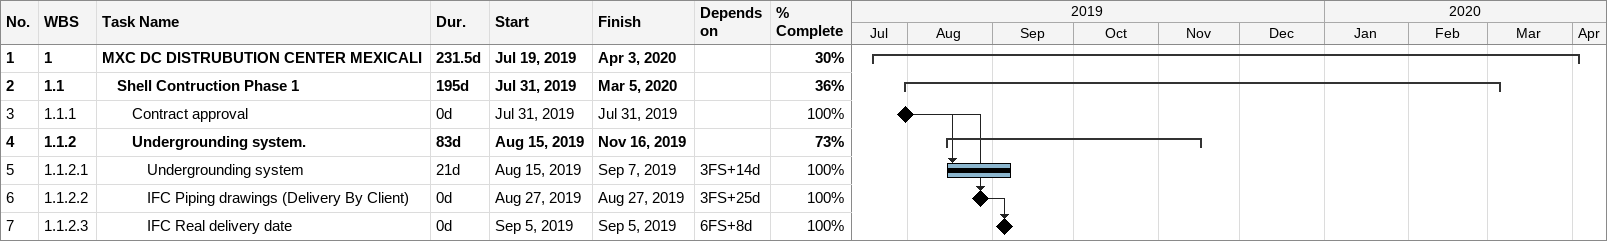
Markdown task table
| ID | WBS | Task | Duration | Start | Finish | Predecessors | % complete |
|---|---|---|---|---|---|---|---|
| 1 | 1 | **MXC DC DISTRUBUTION CENTER MEXICALI** | 231.5d | 2019-07-19 | 2020-04-03 |  | 30 |
| 2 | 1.1 | **Shell Contruction Phase 1** | 195d | 2019-07-31 | 2020-03-05 |  | 36 |
| 3 | 1.1.1 | Contract approval | 0d | 2019-07-31 | 2019-07-31 |  | 100 |
| 4 | 1.1.2 | **Undergrounding system.** | 83d | 2019-08-15 | 2019-11-16 |  | 73 |
| 5 | 1.1.2.1 | Undergrounding system | 21d | 2019-08-15 | 2019-09-07 | 3FS+14d | 100 |
| 6 | 1.1.2.2 | IFC Piping drawings (Delivery By Client) | 0d | 2019-08-27 | 2019-08-27 | 3FS+25d | 100 |
| 7 | 1.1.2.3 | IFC Real delivery date | 0d | 2019-09-05 | 2019-09-05 | 6FS+8d | 100 |
